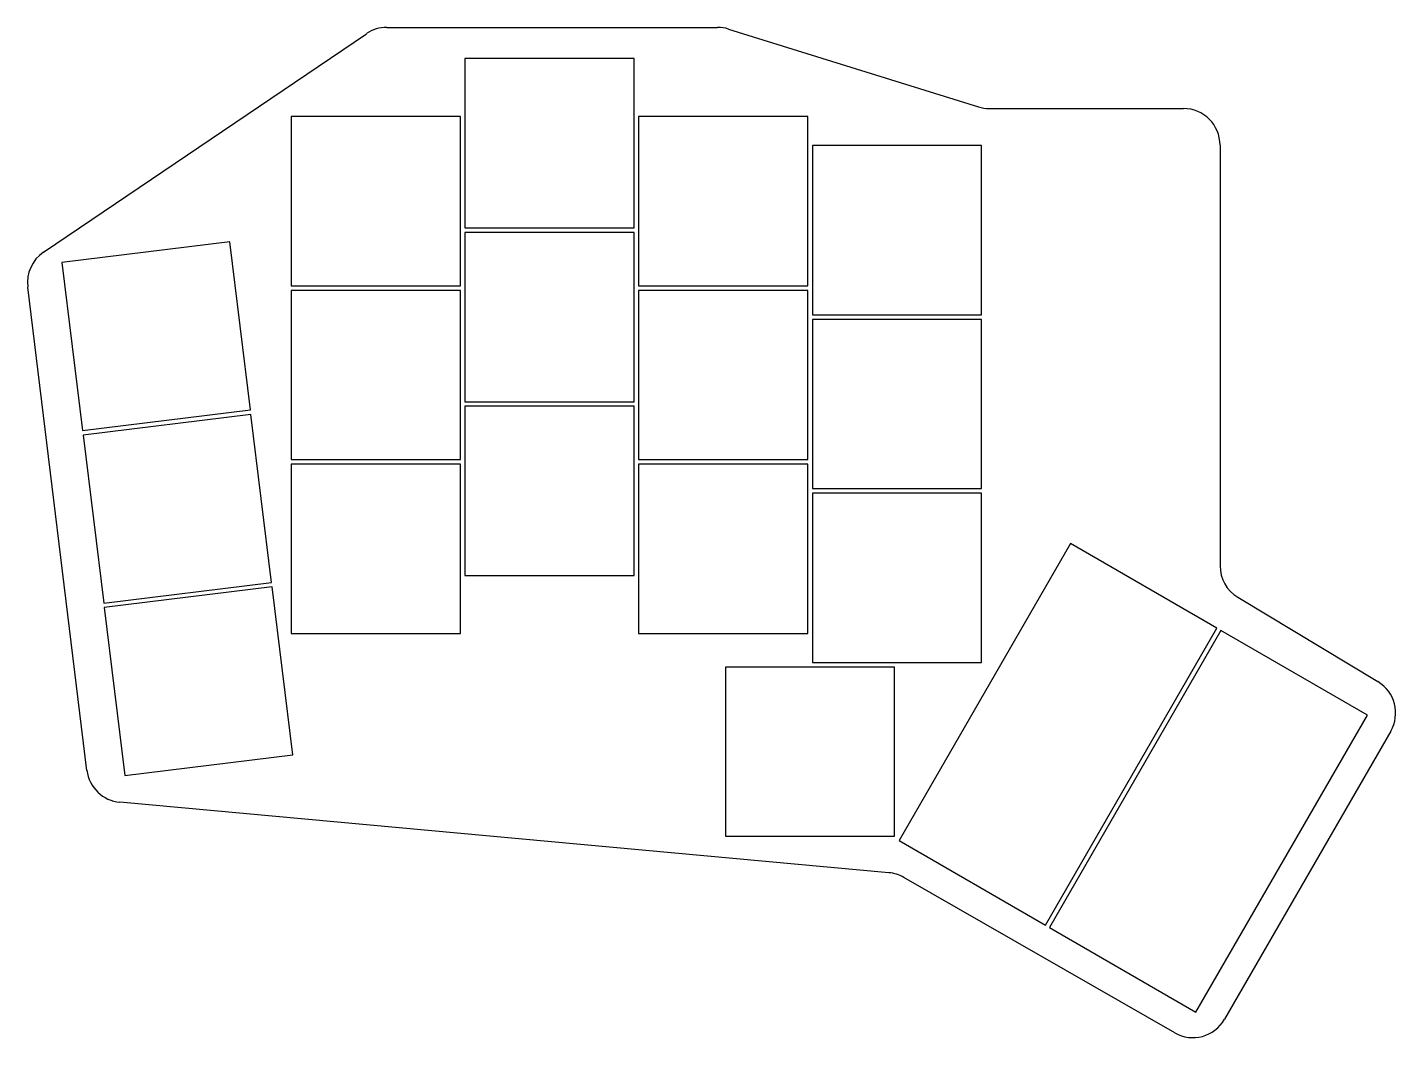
# Model space of a CAD drawing. Header units: millimetres. Extents: x 91 to 240, y -126 to -16.
import ezdxf

# ---------------------------------------------------------------- set-up
doc = ezdxf.new("R2010")
doc.units = ezdxf.units.MM

msp = doc.modelspace()

# ---------------------------------------------------------------- linework, layer by layer
for p, q in [((130.06, -15.84), (166.23, -15.84)), ((167.42, -16.02), (194.76, -24.53)), ((92.49, -40.42), (127.82, -16.53)), ((157.09, -19.26), (138.59, -19.26)), ((138.59, -19.26), (138.59, -37.76)), ((157.09, -37.76), (157.09, -19.26)), ((195.95, -24.71), (217.18, -24.71)), ((138.09, -25.59), (119.59, -25.59)), ((119.59, -25.59), (119.59, -44.09)), ((138.09, -44.09), (138.09, -25.59)), ((176.09, -25.59), (157.59, -25.59)), ((157.59, -25.59), (157.59, -44.09)), ((176.09, -44.09), (176.09, -25.59)), ((195.09, -28.76), (176.59, -28.76)), ((176.59, -28.76), (176.59, -47.26)), ((195.09, -47.26), (195.09, -28.76)), ((221.18, -28.71), (221.18, -74.7)), ((138.59, -37.76), (157.09, -37.76)), ((157.09, -38.26), (138.59, -38.26)), ((138.59, -38.26), (138.59, -56.76)), ((157.09, -56.76), (157.09, -38.26)), ((112.88, -39.29), (94.52, -41.54)), ((115.13, -57.65), (112.88, -39.29)), ((94.52, -41.54), (96.77, -59.9)), ((97.25, -97.05), (90.77, -44.22)), ((119.59, -44.09), (138.09, -44.09)), ((138.09, -44.59), (119.59, -44.59)), ((119.59, -44.59), (119.59, -63.09)), ((138.09, -63.09), (138.09, -44.59)), ((157.59, -44.09), (176.09, -44.09)), ((176.09, -44.59), (157.59, -44.59)), ((157.59, -44.59), (157.59, -63.09)), ((176.09, -63.09), (176.09, -44.59)), ((176.59, -47.26), (195.09, -47.26)), ((195.09, -47.76), (176.59, -47.76)), ((176.59, -47.76), (176.59, -66.26)), ((195.09, -66.26), (195.09, -47.76)), ((138.59, -56.76), (157.09, -56.76)), ((96.77, -59.9), (115.13, -57.65)), ((115.19, -58.14), (96.83, -60.4)), ((117.45, -76.51), (115.19, -58.14)), ((157.09, -57.26), (138.59, -57.26)), ((138.59, -57.26), (138.59, -75.76)), ((157.09, -75.76), (157.09, -57.26)), ((96.83, -60.4), (99.09, -78.76)), ((119.59, -63.09), (138.09, -63.09)), ((138.09, -63.59), (119.59, -63.59)), ((119.59, -63.59), (119.59, -82.09)), ((138.09, -82.09), (138.09, -63.59)), ((157.59, -63.09), (176.09, -63.09)), ((176.09, -63.59), (157.59, -63.59)), ((157.59, -63.59), (157.59, -82.09)), ((176.09, -82.09), (176.09, -63.59)), ((176.59, -66.26), (195.09, -66.26)), ((195.09, -66.76), (176.59, -66.76)), ((176.59, -66.76), (176.59, -85.26)), ((195.09, -85.26), (195.09, -66.76)), ((204.82, -72.26), (186.07, -104.73)), ((220.84, -81.51), (204.82, -72.26)), ((138.59, -75.76), (157.09, -75.76)), ((99.09, -78.76), (117.45, -76.51)), ((117.51, -77), (99.15, -79.26)), ((119.76, -95.37), (117.51, -77)), ((99.15, -79.26), (101.4, -97.62)), ((223.11, -78.12), (238.45, -87.35)), ((119.59, -82.09), (138.09, -82.09)), ((157.59, -82.09), (176.09, -82.09)), ((202.09, -113.98), (220.84, -81.51)), ((221.27, -81.76), (202.52, -114.23)), ((237.29, -91.01), (221.27, -81.76)), ((176.59, -85.26), (195.09, -85.26)), ((185.59, -85.76), (167.09, -85.76)), ((167.09, -85.76), (167.09, -104.26)), ((185.59, -104.26), (185.59, -85.76)), ((218.54, -123.48), (237.29, -91.01)), ((239.85, -92.78), (221.67, -124.26)), ((101.4, -97.62), (119.76, -95.37)), ((184.97, -108.24), (100.86, -100.54)), ((167.09, -104.26), (185.59, -104.26)), ((186.07, -104.73), (202.09, -113.98)), ((216.22, -125.73), (186.59, -108.75)), ((202.52, -114.23), (218.54, -123.48))]:
    msp.add_line(p, q)
for centre, start, end in [((130.06, -19.84), 90, 124.065), ((166.23, -19.84), 72.7185, 90), ((195.95, -20.71), 252.7185, 270), ((217.18, -28.71), 0, 90), ((94.74, -43.73), 124.065, 187), ((225.18, -74.7), 180, 238.9597), ((236.38, -90.78), 330, 58.9597), ((101.22, -96.56), 187, 264.7735), ((184.6, -112.22), 60.1735, 84.7735), ((218.21, -122.26), 240.1735, 330)]:
    msp.add_arc(centre, 4, start, end)

doc.saveas('drawing.dxf')
